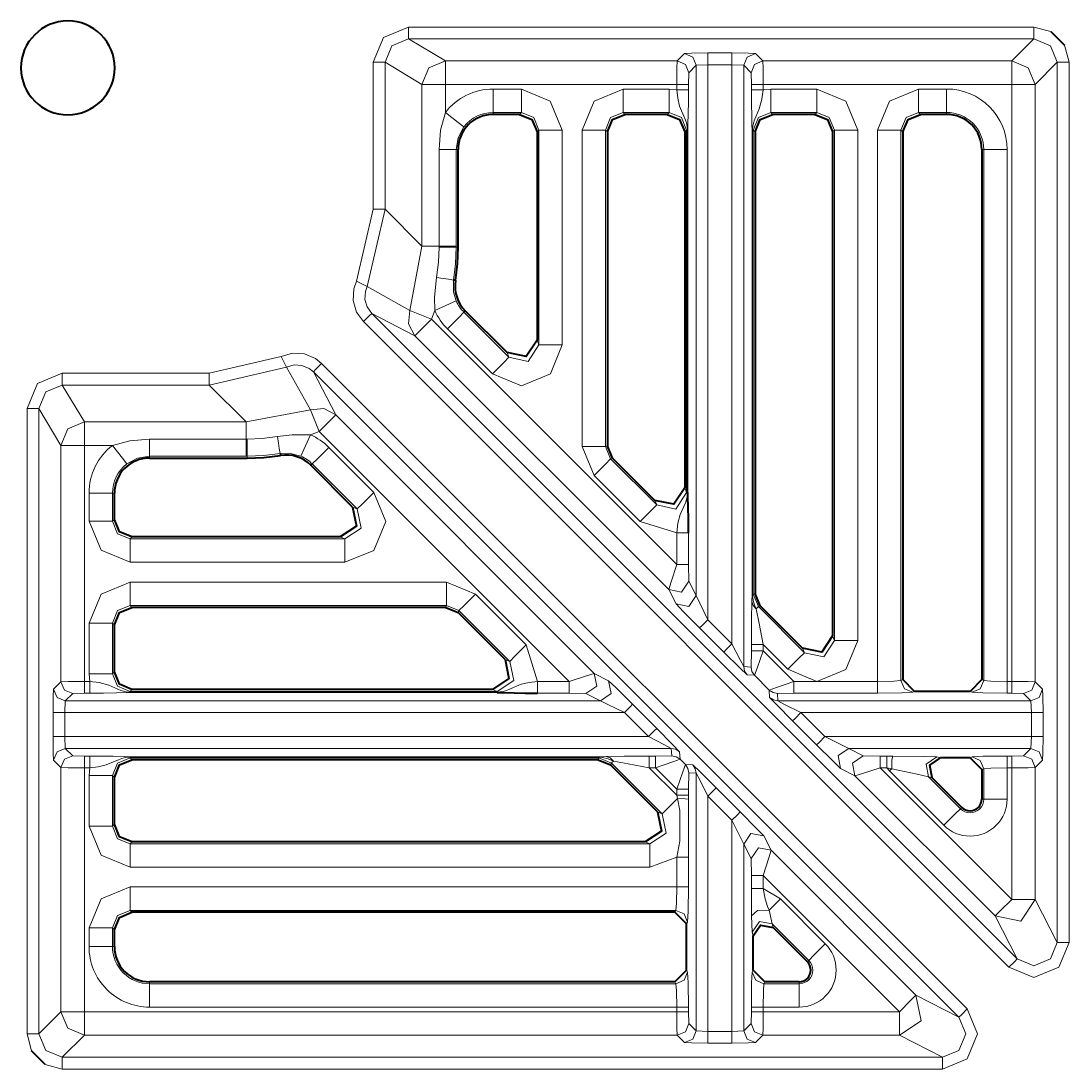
# Model space of a CAD drawing. Header units: millimetres. Extents: x 0 to 2941, y -405 to 1422.
# Drawn here: x 832.07 to 876.75, y 948 to 992.69 of the extents above; entities that cross this region are included whole.
import ezdxf

# ---------------------------------------------------------------- set-up
doc = ezdxf.new("R2010")
doc.units = ezdxf.units.MM
doc.layers.add('FINE', color=9, linetype='Continuous')
doc.layers.add('OUTLINE', color=7, linetype='Continuous')

msp = doc.modelspace()

# ---------------------------------------------------------------- linework, layer by layer
at = {"layer": 'FINE', "lineweight": 9}
for p, q in [((875.254, 992.427), (848.589, 992.427)), ((875.981, 992.239), (875.254, 992.427)), ((848.589, 991.927), (875.254, 991.927)), ((850.163, 990.984), (848.589, 991.927)), ((875.254, 991.927), (874.31, 990.984)), ((876.753, 990.928), (876.566, 991.655)), ((860.356, 991.299), (860.041, 990.984)), ((862.382, 991.325), (861.356, 991.325)), ((863.697, 990.984), (863.381, 991.299)), ((847.089, 990.928), (847.089, 984.661)), ((860.041, 990.984), (850.163, 990.984)), ((860.541, 990.484), (860.856, 990.799)), ((861.356, 967.163), (861.356, 990.824)), ((862.382, 990.824), (862.382, 966.138)), ((862.382, 990.824), (862.882, 990.799)), ((874.31, 990.984), (863.697, 990.984)), ((875.31, 989.984), (876.254, 990.928)), ((876.254, 990.928), (876.254, 953.404)), ((876.753, 953.404), (876.753, 990.928)), ((863.197, 990.484), (863.21, 989.984)), ((849.163, 989.984), (849.163, 983.086)), ((860.028, 989.984), (860.028, 989.758)), ((863.21, 989.984), (863.21, 989.758)), ((863.709, 989.984), (874.31, 989.984)), ((863.709, 989.758), (863.709, 989.984)), ((874.31, 989.984), (874.31, 964.529)), ((875.31, 964.516), (875.31, 989.984)), ((859.701, 989.789), (857.736, 989.789)), ((860.028, 989.758), (859.701, 989.789)), ((864.036, 989.789), (863.709, 989.758)), ((866.001, 989.789), (864.036, 989.789)), ((871.535, 989.789), (870.336, 989.789)), ((852.204, 988.708), (852.204, 988.79)), ((852.204, 988.79), (853.401, 988.79)), ((853.401, 988.79), (853.32, 988.708)), ((857.818, 988.708), (857.736, 988.79)), ((857.736, 988.79), (859.701, 988.79)), ((859.701, 988.79), (859.62, 988.708)), ((864.118, 988.708), (864.036, 988.79)), ((854.069, 987.959), (854.15, 988.041)), ((854.15, 988.041), (854.15, 978.882)), ((855.149, 978.882), (855.149, 988.041)), ((855.989, 988.041), (855.989, 974.547)), ((860.369, 987.959), (860.45, 988.041)), ((860.45, 988.041), (860.45, 972.582)), ((860.482, 988.041), (860.482, 972.582)), ((860.499, 972.582), (860.499, 988.041)), ((863.255, 968.247), (863.255, 988.041)), ((866.669, 987.959), (866.75, 988.041)), ((867.749, 966.282), (867.749, 988.041)), ((868.589, 988.041), (868.589, 964.529)), ((869.588, 988.041), (869.669, 987.959)), ((869.588, 964.566), (869.588, 988.041)), ((849.891, 987.208), (849.891, 983.086)), ((850.619, 987.208), (850.704, 987.208)), ((850.619, 983.086), (850.619, 987.208)), ((873.035, 987.208), (873.116, 987.208)), ((873.116, 987.208), (873.116, 964.566)), ((874.115, 964.529), (874.115, 987.208)), ((847.089, 984.661), (846.379, 981.589)), ((846.828, 981.37), (847.589, 984.661)), ((849.163, 983.086), (847.589, 984.661)), ((849.163, 983.086), (848.644, 980.34)), ((849.891, 983.086), (849.891, 983.046)), ((850.619, 983.047), (850.619, 983.086)), ((850.704, 983.047), (850.619, 983.047)), ((848.644, 980.34), (846.828, 981.37)), ((874.547, 952.698), (847.021, 980.223)), ((847.021, 980.223), (848.866, 979.268)), ((849.573, 979.975), (849.71, 980.35)), ((850.954, 980.271), (851.011, 980.328)), ((846.667, 979.87), (874.193, 952.344)), ((860.028, 969.519), (849.573, 979.975)), ((850.248, 979.564), (852.166, 977.647)), ((848.866, 979.268), (859.688, 968.446)), ((854.15, 978.882), (854.069, 979.079)), ((843.168, 978.378), (840.096, 977.668)), ((840.096, 977.168), (843.387, 977.929)), ((843.387, 977.929), (844.417, 976.113)), ((872.413, 950.564), (844.887, 978.089)), ((840.096, 977.668), (833.829, 977.668)), ((844.534, 977.736), (872.059, 950.21)), ((845.489, 975.891), (844.534, 977.736)), ((833.829, 977.168), (840.096, 977.168)), ((840.096, 977.168), (841.671, 975.594)), ((832.33, 976.168), (832.33, 949.503)), ((832.83, 976.168), (833.773, 974.594)), ((832.83, 949.503), (832.83, 976.168)), ((844.417, 976.113), (841.671, 975.594)), ((844.407, 975.047), (844.782, 975.184)), ((844.782, 975.184), (855.438, 964.529)), ((841.671, 974.866), (837.548, 974.866)), ((841.711, 974.866), (841.671, 974.866)), ((833.773, 974.594), (833.773, 964.516)), ((834.773, 974.594), (835.971, 974.594)), ((847.11, 972.591), (845.192, 974.509)), ((855.989, 974.547), (856.501, 973.311)), ((857.207, 974.018), (856.987, 974.547)), ((837.548, 974.053), (837.548, 974.138)), ((837.548, 974.138), (841.671, 974.138)), ((841.671, 974.138), (841.71, 974.138)), ((841.71, 974.053), (841.71, 974.138)), ((857.207, 974.018), (857.288, 974.051)), ((859.172, 972.053), (857.207, 974.018)), ((856.501, 973.311), (858.466, 971.347)), ((834.969, 972.553), (834.969, 971.356)), ((860.45, 972.582), (860.369, 972.779)), ((846.404, 971.885), (846.208, 971.967)), ((859.09, 972.249), (859.172, 972.053)), ((836.048, 971.437), (835.967, 971.356)), ((858.466, 971.347), (860.028, 970.86)), ((836.716, 970.607), (836.798, 970.688)), ((845.875, 970.607), (836.716, 970.607)), ((845.678, 970.688), (845.875, 970.607)), ((860.028, 970.86), (860.028, 969.519)), ((860.528, 969.519), (860.528, 970.86)), ((836.716, 969.608), (845.875, 969.608)), ((860.541, 968.799), (860.528, 969.519)), ((850.21, 968.768), (836.716, 968.768)), ((851.446, 968.256), (850.21, 968.768)), ((853.61, 966.091), (851.446, 968.256)), ((863.507, 967.718), (863.287, 968.247)), ((836.798, 967.688), (836.716, 967.77)), ((836.716, 967.77), (850.21, 967.77)), ((850.21, 967.77), (850.176, 967.688)), ((850.21, 967.77), (850.739, 967.55)), ((850.706, 967.469), (850.739, 967.55)), ((850.739, 967.55), (852.904, 965.385)), ((863.507, 967.718), (863.588, 967.751)), ((862.382, 966.138), (861.356, 967.163)), ((834.969, 967.021), (834.969, 964.856)), ((835.967, 967.021), (836.048, 966.939)), ((835.967, 964.856), (835.967, 967.021)), ((854.097, 964.529), (853.61, 966.091)), ((863.21, 966.103), (863.21, 965.838)), ((863.709, 966.103), (864.765, 965.047)), ((863.709, 965.838), (863.709, 966.103)), ((865.019, 964.529), (863.709, 965.838)), ((852.904, 965.385), (852.708, 965.467)), ((834.969, 964.856), (834.999, 964.529)), ((836.048, 964.937), (835.967, 964.856)), ((857.123, 964.554), (856.511, 964.869)), ((833.773, 964.516), (833.458, 964.201)), ((855.438, 964.529), (854.097, 964.529)), ((868.589, 964.529), (865.019, 964.529)), ((869.669, 964.607), (869.588, 964.566)), ((873.116, 964.566), (873.035, 964.607)), ((874.31, 964.529), (874.115, 964.529)), ((875.625, 964.201), (875.31, 964.516)), ((833.958, 963.701), (834.273, 964.016)), ((834.273, 964.016), (834.773, 964.029)), ((834.773, 964.029), (834.999, 964.029)), ((836.716, 964.107), (836.798, 964.188)), ((852.375, 964.107), (836.716, 964.107)), ((852.375, 964.075), (836.716, 964.075)), ((836.716, 964.058), (852.375, 964.058)), ((852.178, 964.188), (852.375, 964.107)), ((854.097, 964.029), (855.438, 964.029)), ((855.438, 964.029), (856.158, 964.016)), ((856.158, 964.016), (856.77, 963.701)), ((863.971, 964.162), (863.989, 963.847)), ((864.325, 964.016), (865.019, 964.029)), ((864.343, 963.701), (864.325, 964.016)), ((865.019, 964.029), (868.589, 964.029)), ((870.087, 964.066), (870.169, 964.107)), ((872.535, 964.107), (872.617, 964.066)), ((874.115, 964.029), (874.31, 964.029)), ((874.31, 964.029), (874.81, 964.016)), ((874.81, 964.016), (875.125, 963.701)), ((833.932, 963.201), (833.958, 963.701)), ((833.958, 963.701), (856.77, 963.701)), ((859.173, 962.529), (858.147, 963.554)), ((864.343, 963.701), (875.125, 963.701)), ((875.125, 963.701), (875.151, 963.201)), ((833.433, 963.201), (833.433, 962.175)), ((857.794, 963.201), (833.932, 963.201)), ((833.932, 962.175), (833.932, 963.201)), ((857.794, 963.201), (858.819, 962.175)), ((875.151, 963.201), (865.318, 963.201)), ((866.344, 962.175), (865.318, 963.201)), ((875.151, 963.201), (875.151, 962.175)), ((875.651, 962.175), (875.651, 963.201)), ((864.965, 962.848), (865.991, 961.822)), ((833.958, 961.675), (833.932, 962.175)), ((866.344, 962.175), (875.151, 962.175)), ((875.151, 962.175), (875.125, 961.675)), ((859.795, 961.675), (833.958, 961.675)), ((834.273, 961.36), (833.958, 961.675)), ((859.795, 961.675), (859.813, 961.36)), ((875.125, 961.675), (867.368, 961.675)), ((867.98, 961.36), (867.368, 961.675)), ((875.125, 961.675), (874.81, 961.36)), ((834.773, 961.348), (834.273, 961.36)), ((834.999, 961.348), (834.773, 961.348)), ((856.71, 961.318), (836.716, 961.318)), ((836.716, 961.302), (856.71, 961.302)), ((856.71, 961.27), (856.676, 961.188)), ((856.71, 961.27), (857.239, 961.05)), ((859.119, 961.348), (858.854, 961.348)), ((859.813, 961.36), (859.119, 961.348)), ((860.167, 961.214), (860.149, 961.529)), ((869.237, 961.347), (868.978, 961.348)), ((872.617, 961.31), (872.535, 961.269)), ((874.31, 961.348), (874.115, 961.348)), ((874.81, 961.36), (874.31, 961.348)), ((833.458, 961.176), (833.773, 960.86)), ((834.773, 960.847), (834.999, 960.847)), ((834.773, 950.447), (834.773, 960.847)), ((834.999, 960.847), (834.969, 960.521)), ((857.206, 960.969), (857.239, 961.05)), ((860.395, 960.986), (860.167, 961.214)), ((860.71, 960.968), (860.395, 960.986)), ((867.014, 960.822), (867.627, 960.507)), ((874.31, 955.237), (868.7, 960.847)), ((868.978, 960.847), (869.191, 960.802)), ((873.035, 960.77), (873.116, 960.81)), ((874.115, 959.512), (874.115, 960.847)), ((875.31, 960.86), (875.625, 961.176)), ((875.31, 955.237), (875.31, 960.86)), ((834.969, 960.521), (834.969, 958.356)), ((835.967, 960.521), (836.048, 960.439)), ((835.967, 958.356), (835.967, 960.521)), ((860.541, 960.632), (860.856, 960.614)), ((860.856, 960.614), (860.856, 949.632)), ((869.101, 960.712), (871.417, 958.395)), ((872.124, 959.101), (870.767, 960.457)), ((870.767, 960.457), (870.923, 960.417)), ((862.735, 958.966), (861.709, 959.992)), ((860.028, 959.674), (860.055, 959.537)), ((860.528, 959.509), (860.528, 959.674)), ((861.356, 949.606), (861.356, 959.639)), ((861.356, 959.639), (862.382, 958.613)), ((872.181, 959.159), (872.124, 959.101)), ((862.382, 958.613), (862.382, 949.606)), ((836.048, 958.437), (835.967, 958.356)), ((836.716, 957.607), (836.798, 957.688)), ((858.678, 957.688), (858.875, 957.607)), ((864.05, 957.331), (863.735, 957.943)), ((858.875, 957.607), (836.716, 957.607)), ((862.882, 949.632), (862.882, 957.589)), ((862.882, 957.589), (863.197, 956.977)), ((870.227, 951.154), (864.05, 957.331)), ((860.028, 957.037), (860.028, 955.768)), ((863.197, 956.977), (863.21, 956.257)), ((863.21, 956.257), (863.21, 955.695)), ((860.028, 955.768), (836.716, 955.768)), ((864.446, 955.256), (863.709, 955.695)), ((866.362, 953.34), (864.446, 955.256)), ((876.254, 953.404), (875.31, 955.237)), ((836.716, 954.77), (859.991, 954.77)), ((836.798, 954.688), (836.716, 954.77)), ((859.991, 954.77), (859.95, 954.688)), ((863.22, 954.531), (863.247, 953.837)), ((864.1, 954.19), (863.962, 954.773)), ((860.45, 954.188), (860.491, 954.27)), ((864.1, 954.19), (865.656, 952.633)), ((864.14, 954.034), (864.1, 954.19)), ((834.969, 954.02), (834.969, 953.222)), ((835.967, 954.02), (836.048, 953.939)), ((863.247, 953.837), (863.288, 953.68)), ((865.656, 952.633), (865.598, 952.576)), ((860.491, 952.14), (860.45, 952.222)), ((863.288, 952.222), (863.247, 952.14)), ((859.95, 951.722), (859.991, 951.641)), ((863.747, 951.641), (863.787, 951.722)), ((865.245, 951.641), (863.747, 951.641)), ((865.245, 951.722), (865.245, 951.641)), ((872.059, 950.21), (870.227, 951.154)), ((837.548, 950.643), (860.028, 950.643)), ((860.028, 950.643), (860.028, 950.447)), ((860.528, 950.447), (860.528, 950.643)), ((863.21, 950.643), (863.21, 950.447)), ((863.709, 950.643), (865.245, 950.643)), ((860.028, 950.447), (834.773, 950.447)), ((860.541, 949.947), (860.528, 950.447)), ((863.21, 950.447), (863.197, 949.947)), ((860.856, 949.632), (860.541, 949.947)), ((861.356, 949.606), (860.856, 949.632)), ((862.382, 949.606), (861.356, 949.606)), ((862.882, 949.632), (862.382, 949.606)), ((863.197, 949.947), (862.882, 949.632)), ((832.33, 949.503), (832.518, 948.776)), ((833.829, 948.503), (834.773, 949.447)), ((834.773, 949.447), (860.041, 949.447)), ((860.041, 949.447), (860.356, 949.132)), ((863.381, 949.132), (863.697, 949.447)), ((863.697, 949.447), (869.52, 949.447)), ((833.102, 948.191), (833.829, 948.003))]:
    msp.add_line(p, q, dxfattribs=at)
for points in [[(848.589, 992.427), (847.529, 991.988), (847.089, 990.928)], [(848.589, 992.427), (848.589, 992.078), (848.589, 991.927)], [(875.254, 992.427), (875.254, 992.078), (875.254, 991.927)], [(847.589, 990.928), (847.882, 991.635), (848.589, 991.927)], [(875.254, 991.927), (875.961, 991.635), (876.254, 990.928)], [(861.356, 991.325), (860.658, 991.317), (860.356, 991.299)], [(860.856, 990.799), (860.71, 991.152), (860.356, 991.299)], [(861.356, 990.824), (861.356, 991.174), (861.356, 991.325)], [(862.382, 990.824), (862.382, 991.174), (862.382, 991.325)], [(863.381, 991.299), (863.08, 991.317), (862.382, 991.325)], [(863.381, 991.299), (863.028, 991.152), (862.882, 990.799)], [(847.589, 990.928), (847.435, 990.928), (847.089, 990.928)], [(847.589, 984.661), (847.589, 990.928), (849.163, 989.984)], [(850.163, 990.984), (849.457, 990.69), (849.163, 989.984)], [(850.163, 990.984), (850.163, 990.682), (850.163, 989.984)], [(860.041, 990.984), (860.032, 990.682), (860.028, 989.984)], [(860.541, 990.484), (860.394, 990.837), (860.041, 990.984)], [(860.856, 990.799), (860.856, 968.187), (860.541, 968.799)], [(860.856, 990.799), (861.356, 990.824), (862.382, 990.824)], [(862.882, 965.162), (862.882, 990.799), (863.197, 990.484)], [(863.697, 990.984), (863.343, 990.837), (863.197, 990.484)], [(863.709, 989.984), (863.706, 990.682), (863.697, 990.984)], [(875.31, 989.984), (875.017, 990.691), (874.31, 990.984)], [(874.31, 990.984), (874.31, 990.682), (874.31, 989.984)], [(876.753, 990.928), (876.404, 990.928), (876.254, 990.928)], [(860.528, 989.758), (860.528, 989.984), (860.541, 990.484)], [(850.163, 989.984), (849.471, 989.984), (849.163, 989.984)], [(850.163, 988.786), (850.163, 989.984), (860.028, 989.984)], [(860.528, 989.984), (860.377, 989.984), (860.028, 989.984)], [(863.709, 989.984), (863.361, 989.984), (863.21, 989.984)], [(875.31, 989.984), (875.008, 989.984), (874.31, 989.984)], [(852.204, 988.79), (852.204, 989.1), (852.204, 989.789)], [(853.401, 988.79), (853.401, 989.1), (853.401, 989.789)], [(855.149, 988.041), (854.637, 989.277), (853.401, 989.789)], [(857.736, 989.789), (856.5, 989.277), (855.989, 988.041)], [(857.736, 988.79), (857.736, 989.1), (857.736, 989.789)], [(859.701, 988.79), (859.701, 989.1), (859.701, 989.789)], [(860.528, 989.758), (860.377, 989.758), (860.028, 989.758)], [(860.028, 989.758), (860.071, 989.394), (860.149, 989.051), (860.374, 988.533), (860.425, 988.396), (860.454, 988.289), (860.477, 988.143), (860.482, 988.074), (860.482, 988.041)], [(860.499, 988.041), (860.499, 988.053), (860.499, 988.081), (860.5, 988.14), (860.502, 988.189), (860.505, 988.263), (860.519, 988.757), (860.526, 989.227), (860.528, 989.758)], [(863.709, 989.758), (863.361, 989.758), (863.21, 989.758)], [(863.21, 989.758), (863.213, 989.166), (863.222, 988.618), (863.235, 988.21), (863.238, 988.102), (863.239, 988.068), (863.239, 988.041)], [(863.255, 988.041), (863.258, 988.111), (863.267, 988.198), (863.327, 988.438), (863.548, 988.937), (863.659, 989.351), (863.709, 989.758)], [(864.036, 988.79), (864.036, 989.1), (864.036, 989.789)], [(866.001, 988.79), (866.001, 989.1), (866.001, 989.789)], [(867.749, 988.041), (867.237, 989.277), (866.001, 989.789)], [(870.336, 989.789), (869.1, 989.277), (868.589, 988.041)], [(870.336, 989.789), (870.336, 989.1), (870.336, 988.79)], [(871.535, 989.789), (871.535, 989.1), (871.535, 988.79)], [(850.163, 988.786), (849.959, 988.029), (849.891, 987.208)], [(850.953, 988.176), (850.707, 988.365), (850.163, 988.786)], [(853.401, 988.79), (853.932, 988.572), (854.15, 988.041)], [(856.987, 988.041), (857.206, 988.572), (857.736, 988.79)], [(859.701, 988.79), (860.232, 988.572), (860.45, 988.041)], [(863.287, 988.041), (863.506, 988.572), (864.036, 988.79)], [(864.036, 988.79), (866.001, 988.79), (865.92, 988.708)], [(866.001, 988.79), (866.532, 988.572), (866.75, 988.041)], [(869.588, 988.041), (869.806, 988.572), (870.336, 988.79)], [(870.418, 988.708), (870.336, 988.79), (871.535, 988.79), (871.535, 988.708)], [(850.619, 987.208), (850.702, 987.712), (850.953, 988.176)], [(854.15, 988.041), (854.461, 988.041), (855.149, 988.041)], [(856.987, 988.041), (856.677, 988.041), (855.989, 988.041)], [(857.069, 974.581), (856.987, 974.547), (856.987, 988.041), (857.069, 987.959)], [(860.482, 988.041), (860.461, 988.041), (860.45, 988.041)], [(860.499, 988.041), (860.494, 988.041), (860.482, 988.041)], [(863.239, 988.041), (863.239, 968.247), (863.239, 968.239), (863.239, 968.213), (863.238, 968.182), (863.236, 968.116), (863.234, 968.051), (863.23, 967.94)], [(863.255, 988.041), (863.244, 988.041), (863.239, 988.041)], [(863.287, 988.041), (863.277, 988.041), (863.255, 988.041)], [(863.369, 968.281), (863.287, 968.247), (863.287, 988.041), (863.369, 987.959)], [(866.75, 988.041), (866.75, 966.282), (866.669, 966.479)], [(867.749, 988.041), (867.06, 988.041), (866.75, 988.041)], [(868.589, 988.041), (869.277, 988.041), (869.588, 988.041)], [(850.619, 987.208), (850.401, 987.208), (849.891, 987.208)], [(874.115, 987.208), (873.426, 987.208), (873.116, 987.208)], [(847.589, 984.661), (847.435, 984.661), (847.089, 984.661)], [(849.891, 983.086), (849.379, 983.086), (849.163, 983.086)], [(849.891, 983.046), (849.864, 982.401), (849.785, 981.757)], [(849.891, 983.086), (850.401, 983.086), (850.619, 983.086)], [(849.891, 983.046), (850.401, 983.047), (850.619, 983.047)], [(850.503, 981.64), (850.59, 982.342), (850.619, 983.047)], [(846.379, 981.589), (846.266, 981.269), (846.236, 980.766), (846.376, 980.281), (846.667, 979.87)], [(846.828, 981.37), (846.688, 981.438), (846.379, 981.589)], [(847.021, 980.223), (846.826, 980.498), (846.733, 980.821), (846.752, 981.157), (846.828, 981.37)], [(849.786, 981.757), (849.697, 980.909), (849.71, 980.35)], [(849.786, 981.756), (850.065, 981.711), (850.291, 981.675), (850.443, 981.65), (850.507, 981.64)], [(850.624, 980.752), (850.512, 981.123), (850.507, 981.639)], [(849.71, 980.35), (850.34, 980.627), (850.624, 980.752)], [(847.021, 980.223), (846.915, 980.117), (846.667, 979.87)], [(848.644, 980.34), (848.595, 979.771), (848.866, 979.268)], [(849.573, 979.975), (848.934, 980.226), (848.644, 980.34)], [(850.248, 979.564), (850.734, 980.051), (850.954, 980.271)], [(852.79, 978.549), (852.872, 978.353), (850.954, 980.271)], [(849.573, 979.975), (849.077, 979.479), (848.866, 979.268)], [(852.166, 977.647), (853.404, 977.13), (854.638, 977.641), (855.149, 978.882)], [(854.15, 978.882), (853.693, 978.177), (852.872, 978.353)], [(854.15, 978.882), (854.461, 978.882), (855.149, 978.882)], [(844.887, 978.089), (844.619, 978.303), (844.153, 978.493), (843.651, 978.519), (843.168, 978.378)], [(843.387, 977.929), (843.318, 978.069), (843.168, 978.378)], [(852.166, 977.647), (852.652, 978.134), (852.872, 978.353)], [(843.387, 977.929), (843.709, 978.024), (844.044, 978.006), (844.355, 977.878), (844.534, 977.736)], [(844.887, 978.089), (844.64, 977.842), (844.534, 977.736)], [(833.829, 977.668), (832.769, 977.228), (832.33, 976.168)], [(833.829, 977.168), (833.829, 977.322), (833.829, 977.668)], [(840.096, 977.168), (840.096, 977.322), (840.096, 977.668)], [(832.83, 976.168), (833.122, 976.875), (833.829, 977.168)], [(841.671, 975.594), (834.773, 975.594), (833.829, 977.168)], [(832.83, 976.168), (832.679, 976.168), (832.33, 976.168)], [(845.489, 975.891), (844.986, 976.162), (844.417, 976.113)], [(844.782, 975.184), (844.531, 975.823), (844.417, 976.113)], [(834.773, 975.594), (834.066, 975.301), (833.773, 974.594)], [(834.773, 974.594), (834.773, 975.286), (834.773, 975.594)], [(841.671, 974.866), (841.671, 975.378), (841.671, 975.594)], [(856.511, 964.869), (845.489, 975.891), (845.278, 975.68), (844.782, 975.184)], [(837.548, 974.866), (836.713, 974.795), (835.971, 974.594)], [(837.548, 974.866), (837.548, 974.356), (837.548, 974.138)], [(841.671, 974.138), (841.671, 974.356), (841.671, 974.866)], [(841.71, 974.138), (841.71, 974.356), (841.711, 974.866)], [(842.999, 974.973), (842.356, 974.893), (841.711, 974.866)], [(844.407, 975.047), (843.628, 975.047), (843, 974.971)], [(843.117, 974.25), (843.107, 974.313), (843.082, 974.466), (843.046, 974.692), (843.001, 974.971)], [(844.005, 974.133), (844.13, 974.416), (844.407, 975.047)], [(834.773, 974.594), (834.075, 974.594), (833.773, 974.594)], [(834.999, 964.529), (834.773, 964.529), (834.773, 974.594)], [(835.971, 974.594), (836.392, 974.05), (836.581, 973.804)], [(841.71, 974.138), (842.415, 974.167), (843.117, 974.254)], [(843.118, 974.25), (843.496, 974.264), (844.005, 974.133)], [(844.486, 973.803), (844.706, 974.023), (845.192, 974.509)], [(856.987, 974.547), (856.677, 974.547), (855.989, 974.547)], [(836.581, 973.804), (837.036, 974.051), (837.548, 974.138)], [(844.429, 973.746), (844.486, 973.803), (846.404, 971.885)], [(856.501, 973.311), (856.987, 973.798), (857.207, 974.018)], [(834.969, 972.553), (835.657, 972.553), (835.967, 972.553)], [(835.967, 971.356), (835.967, 972.553), (836.048, 972.553)], [(845.875, 969.608), (847.116, 970.119), (847.627, 971.353), (847.11, 972.591)], [(846.404, 971.885), (846.623, 972.105), (847.11, 972.591)], [(860.45, 972.582), (859.993, 971.877), (859.172, 972.053)], [(860.482, 972.582), (860.48, 972.51), (860.471, 972.421), (860.408, 972.17), (860.175, 971.642), (860.08, 971.277), (860.028, 970.86)], [(860.482, 972.582), (860.461, 972.582), (860.45, 972.582)], [(860.499, 972.582), (860.494, 972.582), (860.482, 972.582)], [(858.466, 971.347), (858.952, 971.834), (859.172, 972.053)], [(846.404, 971.885), (846.579, 971.064), (845.875, 970.607)], [(834.969, 971.356), (835.657, 971.356), (835.967, 971.356)], [(834.969, 971.356), (835.48, 970.12), (836.716, 969.608)], [(836.716, 970.607), (836.185, 970.825), (835.967, 971.356)], [(836.716, 969.608), (836.716, 970.297), (836.716, 970.607)], [(845.875, 969.608), (845.875, 970.297), (845.875, 970.607)], [(860.528, 970.86), (860.377, 970.86), (860.028, 970.86)], [(860.028, 969.519), (859.784, 968.772), (859.688, 968.446)], [(860.528, 969.519), (860.377, 969.519), (860.028, 969.519)], [(836.716, 968.768), (835.48, 968.256), (834.969, 967.021)], [(836.716, 967.77), (836.716, 968.08), (836.716, 968.768)], [(850.21, 967.77), (850.21, 968.08), (850.21, 968.768)], [(860.541, 968.799), (860.232, 968.338), (859.688, 968.446)], [(859.688, 968.446), (860.003, 967.834), (860.305, 967.515), (861.002, 966.81)], [(851.446, 968.256), (850.959, 967.77), (850.739, 967.55)], [(860.856, 968.187), (860.547, 967.726), (860.003, 967.834)], [(861.356, 967.163), (861.007, 967.868), (860.856, 968.187)], [(863.23, 967.94), (863.215, 967.176), (863.21, 966.103)], [(863.42, 967.631), (863.282, 967.769), (863.23, 967.94)], [(863.255, 968.247), (863.244, 968.247), (863.239, 968.247)], [(863.287, 968.247), (863.277, 968.247), (863.255, 968.247)], [(863.42, 967.631), (863.346, 967.8), (863.303, 967.926), (863.268, 968.081), (863.259, 968.157), (863.256, 968.225), (863.255, 968.247)], [(835.967, 967.021), (836.185, 967.551), (836.716, 967.77)], [(863.42, 967.631), (863.481, 967.691), (863.507, 967.718)], [(863.709, 966.103), (863.535, 966.997), (863.42, 967.631)], [(865.39, 965.949), (865.472, 965.753), (863.507, 967.718)], [(861.002, 966.81), (861.108, 966.916), (861.356, 967.163)], [(835.967, 967.021), (835.657, 967.021), (834.969, 967.021)], [(861.002, 966.81), (862.028, 965.784), (862.726, 965.093), (863.028, 964.808)], [(862.028, 965.784), (862.134, 965.89), (862.382, 966.138)], [(862.882, 965.162), (862.731, 965.447), (862.382, 966.138)], [(864.765, 965.047), (866.004, 964.53), (867.238, 965.041), (867.749, 966.282)], [(866.75, 966.282), (866.293, 965.577), (865.472, 965.753)], [(867.749, 966.282), (867.06, 966.282), (866.75, 966.282)], [(853.61, 966.091), (853.123, 965.605), (852.904, 965.385)], [(863.21, 965.838), (863.197, 965.144), (862.882, 965.162)], [(863.709, 966.103), (863.361, 966.103), (863.21, 966.103)], [(863.709, 965.838), (863.361, 965.838), (863.21, 965.838)], [(863.343, 964.79), (863.458, 965.098), (863.709, 965.838)], [(864.765, 965.047), (865.252, 965.533), (865.472, 965.753)], [(852.904, 965.385), (853.079, 964.564), (852.375, 964.107)], [(835.967, 964.856), (835.657, 964.856), (834.969, 964.856)], [(836.716, 964.107), (836.185, 964.325), (835.967, 964.856)], [(856.511, 964.869), (856.185, 964.773), (855.438, 964.529)], [(856.511, 964.869), (856.619, 964.325), (856.158, 964.016)], [(863.028, 964.808), (862.92, 964.971), (862.882, 965.162)], [(863.028, 964.808), (863.343, 964.79), (863.971, 964.162)], [(863.343, 964.79), (863.235, 964.953), (863.197, 965.144)], [(834.773, 964.529), (834.075, 964.525), (833.773, 964.516)], [(833.773, 964.516), (833.92, 964.163), (834.273, 964.016)], [(834.773, 964.529), (834.773, 964.18), (834.773, 964.029)], [(834.999, 964.529), (834.999, 964.18), (834.999, 964.029)], [(836.716, 964.075), (836.646, 964.077), (836.559, 964.086), (836.32, 964.146), (835.82, 964.367), (835.406, 964.479), (834.999, 964.529)], [(854.097, 964.529), (853.734, 964.486), (853.392, 964.408), (852.864, 964.179), (852.725, 964.128), (852.565, 964.091), (852.484, 964.08), (852.411, 964.075), (852.375, 964.075)], [(854.097, 964.529), (854.097, 964.18), (854.097, 964.029)], [(855.438, 964.529), (855.438, 964.18), (855.438, 964.029)], [(857.123, 964.554), (857.231, 964.01), (856.77, 963.701)], [(858.147, 963.554), (857.442, 964.252), (857.123, 964.554)], [(865.019, 964.529), (864.279, 964.277), (863.971, 964.162)], [(865.019, 964.529), (865.019, 964.18), (865.019, 964.029)], [(869.588, 964.566), (869.277, 964.54), (868.589, 964.529)], [(868.589, 964.529), (868.589, 964.18), (868.589, 964.029)], [(869.588, 964.566), (869.734, 964.213), (870.087, 964.066)], [(873.116, 964.566), (872.969, 964.213), (872.617, 964.066)], [(874.115, 964.529), (873.426, 964.54), (873.116, 964.566)], [(874.115, 964.529), (874.115, 964.18), (874.115, 964.029)], [(874.31, 964.529), (874.31, 964.18), (874.31, 964.029)], [(875.31, 964.516), (875.008, 964.525), (874.31, 964.529)], [(875.31, 964.516), (875.163, 964.163), (874.81, 964.016)], [(833.458, 964.201), (833.44, 963.899), (833.433, 963.201)], [(833.458, 964.201), (833.605, 963.847), (833.958, 963.701)], [(834.999, 964.029), (835.591, 964.032), (836.139, 964.041), (836.547, 964.054), (836.655, 964.057), (836.689, 964.058), (836.716, 964.058)], [(836.716, 964.075), (836.716, 964.096), (836.716, 964.107)], [(836.716, 964.075), (836.716, 964.063), (836.716, 964.058)], [(852.375, 964.075), (852.375, 964.096), (852.375, 964.107)], [(852.375, 964.075), (852.375, 964.063), (852.375, 964.058)], [(863.971, 964.162), (864.133, 964.054), (864.325, 964.016)], [(868.589, 964.029), (869.621, 964.04), (870.087, 964.066)], [(872.617, 964.066), (873.082, 964.04), (874.115, 964.029)], [(875.625, 964.201), (875.479, 963.847), (875.125, 963.701)], [(875.651, 963.201), (875.643, 963.899), (875.625, 964.201)], [(856.77, 963.701), (857.089, 963.55), (857.794, 963.201)], [(857.794, 963.201), (858.041, 963.449), (858.147, 963.554)], [(863.989, 963.847), (864.151, 963.739), (864.343, 963.701)], [(863.989, 963.847), (864.274, 963.545), (864.965, 962.848)], [(865.318, 963.201), (864.627, 963.55), (864.343, 963.701)], [(833.433, 963.201), (833.583, 963.201), (833.932, 963.201)], [(864.965, 962.848), (865.07, 962.953), (865.318, 963.201)], [(875.651, 963.201), (875.5, 963.201), (875.151, 963.201)], [(833.433, 962.175), (833.583, 962.175), (833.932, 962.175)], [(833.433, 962.175), (833.44, 961.477), (833.458, 961.176)], [(833.932, 962.175), (858.819, 962.175), (859.51, 961.826), (859.795, 961.675)], [(858.819, 962.175), (859.067, 962.423), (859.173, 962.529)], [(860.149, 961.529), (859.864, 961.831), (859.173, 962.529)], [(865.991, 961.822), (866.096, 961.928), (866.344, 962.175)], [(867.368, 961.675), (867.049, 961.826), (866.344, 962.175)], [(875.651, 962.175), (875.5, 962.175), (875.151, 962.175)], [(875.625, 961.176), (875.643, 961.477), (875.651, 962.175)], [(833.958, 961.675), (833.605, 961.529), (833.458, 961.176)], [(859.795, 961.675), (859.986, 961.637), (860.149, 961.529)], [(865.991, 961.822), (866.695, 961.124), (867.014, 960.822)], [(867.014, 960.822), (866.907, 961.366), (867.368, 961.675)], [(875.625, 961.176), (875.479, 961.529), (875.125, 961.675)], [(834.273, 961.36), (833.92, 961.214), (833.773, 960.86)], [(834.773, 961.348), (834.773, 961.196), (834.773, 960.847)], [(834.999, 961.348), (834.999, 961.196), (834.999, 960.847)], [(836.716, 961.318), (836.703, 961.318), (836.676, 961.318), (836.617, 961.32), (836.568, 961.321), (836.494, 961.324), (836, 961.338), (835.529, 961.345), (834.999, 961.348)], [(834.999, 960.847), (835.363, 960.891), (835.706, 960.968), (836.224, 961.193), (836.361, 961.244), (836.468, 961.273), (836.613, 961.297), (836.683, 961.301), (836.716, 961.302)], [(835.967, 960.521), (836.185, 961.051), (836.716, 961.27)], [(836.716, 961.318), (836.716, 961.313), (836.716, 961.302)], [(836.716, 961.27), (836.716, 961.28), (836.716, 961.302)], [(836.798, 961.188), (836.716, 961.27), (856.71, 961.27)], [(857.016, 961.327), (856.877, 961.322), (856.77, 961.319), (856.737, 961.318), (856.71, 961.318)], [(856.71, 961.318), (856.71, 961.313), (856.71, 961.302)], [(856.71, 961.27), (856.71, 961.28), (856.71, 961.302), (856.78, 961.299), (856.866, 961.29), (857.105, 961.231), (857.326, 961.137)], [(858.854, 961.348), (857.781, 961.342), (857.016, 961.327)], [(857.016, 961.327), (857.188, 961.275), (857.326, 961.137)], [(858.854, 961.348), (858.854, 961.196), (858.854, 960.847)], [(859.119, 961.348), (859.119, 961.196), (859.119, 960.847)], [(859.813, 961.36), (860.004, 961.322), (860.167, 961.214)], [(867.627, 960.507), (867.519, 961.051), (867.98, 961.36)], [(868.978, 961.348), (868.7, 961.348), (867.98, 961.36)], [(868.7, 960.847), (868.7, 961.196), (868.7, 961.348)], [(868.978, 960.847), (868.978, 961.196), (868.978, 961.348)], [(869.191, 960.802), (869.203, 961.18), (869.237, 961.347)], [(871.277, 961.269), (871.12, 961.31), (870.533, 961.335), (869.237, 961.347)], [(870.767, 960.457), (870.661, 961.001), (871.12, 961.31)], [(874.115, 961.348), (873.082, 961.337), (872.617, 961.31)], [(873.116, 960.81), (872.969, 961.164), (872.617, 961.31)], [(874.115, 960.847), (874.115, 961.196), (874.115, 961.348)], [(874.31, 960.847), (874.31, 961.196), (874.31, 961.348)], [(875.31, 960.86), (875.163, 961.214), (874.81, 961.36)], [(833.773, 960.86), (833.773, 950.447), (832.83, 949.503)], [(833.773, 960.86), (834.075, 960.851), (834.773, 960.847)], [(857.326, 961.137), (857.266, 961.076), (857.239, 961.05)], [(857.239, 961.05), (859.404, 958.885), (859.208, 958.967)], [(857.326, 961.137), (857.96, 961.022), (858.854, 960.847)], [(859.119, 960.847), (859.859, 961.099), (860.167, 961.214)], [(860.395, 960.986), (860.28, 960.678), (860.028, 959.938)], [(860.541, 960.632), (860.503, 960.824), (860.395, 960.986)], [(860.856, 960.614), (860.818, 960.806), (860.71, 960.968)], [(861.709, 959.992), (861.012, 960.683), (860.71, 960.968)], [(867.627, 960.507), (867.953, 960.604), (868.7, 960.847)], [(868.7, 960.847), (868.978, 960.847), (869.101, 960.712)], [(869.191, 960.802), (869.146, 960.757), (869.101, 960.712)], [(869.191, 960.802), (870.274, 960.576), (870.767, 960.457)], [(873.116, 960.81), (873.116, 959.512), (873.035, 959.512)], [(873.116, 960.81), (873.426, 960.837), (874.115, 960.847)], [(874.115, 960.847), (874.31, 960.847), (874.31, 955.237)], [(874.31, 960.847), (875.008, 960.851), (875.31, 960.86)], [(835.967, 960.521), (835.657, 960.521), (834.969, 960.521)], [(860.528, 959.674), (860.528, 959.938), (860.541, 960.632)], [(860.856, 960.614), (861.007, 960.329), (861.356, 959.639)], [(867.627, 960.507), (873.603, 954.53), (874.547, 952.698)], [(860.528, 959.938), (860.377, 959.938), (860.028, 959.938)], [(861.356, 959.639), (861.604, 959.887), (861.709, 959.992)], [(860.055, 959.537), (859.604, 959.085), (859.404, 958.885)], [(860.528, 959.674), (860.377, 959.674), (860.028, 959.674)], [(860.055, 959.537), (860.159, 959.026), (860.166, 957.718), (860.028, 957.037)], [(860.528, 959.509), (860.387, 959.528), (860.055, 959.537)], [(860.528, 955.768), (860.528, 957.037), (860.526, 957.787), (860.526, 958.956), (860.528, 959.509)], [(873.116, 959.512), (873.426, 959.512), (874.115, 959.512)], [(872.124, 959.101), (871.904, 958.882), (871.417, 958.395)], [(859.404, 958.885), (859.579, 958.064), (858.875, 957.607)], [(862.382, 958.613), (862.63, 958.861), (862.735, 958.966)], [(862.382, 958.613), (862.731, 957.908), (862.882, 957.589)], [(863.735, 957.943), (863.433, 958.262), (862.735, 958.966)], [(835.967, 958.356), (835.657, 958.356), (834.969, 958.356)], [(834.969, 958.356), (835.48, 957.12), (836.716, 956.608)], [(836.716, 957.607), (836.185, 957.825), (835.967, 958.356)], [(862.882, 957.589), (863.19, 958.05), (863.735, 957.943)], [(836.716, 956.608), (836.716, 957.297), (836.716, 957.607)], [(858.875, 956.608), (858.875, 957.297), (858.875, 957.607)], [(863.197, 956.977), (863.506, 957.438), (864.05, 957.331)], [(863.709, 956.257), (863.953, 957.004), (864.05, 957.331)], [(836.716, 956.608), (858.875, 956.608), (860.028, 957.037)], [(860.528, 957.037), (860.377, 957.037), (860.028, 957.037)], [(863.21, 956.257), (863.361, 956.257), (863.709, 956.257)], [(863.709, 955.695), (863.709, 956.257), (869.52, 950.447)], [(836.716, 955.768), (835.48, 955.257), (834.969, 954.02)], [(836.716, 955.768), (836.716, 955.08), (836.716, 954.77)], [(860.028, 955.768), (860.017, 955.08), (859.991, 954.77)], [(860.528, 955.768), (860.377, 955.768), (860.028, 955.768)], [(860.491, 954.27), (860.517, 954.736), (860.528, 955.768)], [(863.21, 955.695), (863.361, 955.695), (863.709, 955.695)], [(863.21, 955.695), (863.213, 955.097), (863.217, 954.695), (863.22, 954.531)], [(863.962, 954.773), (863.898, 954.936), (863.791, 955.266), (863.709, 955.695)], [(864.446, 955.256), (864.185, 954.996), (863.962, 954.773)], [(873.603, 954.53), (874.692, 954.315), (875.31, 955.237)], [(873.603, 954.53), (873.814, 954.742), (874.31, 955.237)], [(875.31, 955.237), (875.008, 955.237), (874.31, 955.237)], [(835.967, 954.02), (836.185, 954.551), (836.716, 954.77)], [(860.491, 954.27), (860.344, 954.623), (859.991, 954.77)], [(863.22, 954.531), (863.471, 954.764), (863.962, 954.773)], [(863.247, 953.837), (863.556, 954.296), (864.1, 954.19)], [(835.967, 954.02), (835.657, 954.02), (834.969, 954.02)], [(836.048, 953.222), (835.967, 953.222), (835.967, 954.02)], [(835.967, 953.222), (835.657, 953.222), (834.969, 953.222)], [(866.362, 953.34), (865.875, 952.853), (865.656, 952.633)], [(874.193, 952.344), (875.254, 951.904), (876.314, 952.343), (876.753, 953.404)], [(876.254, 953.404), (875.961, 952.696), (875.254, 952.403), (874.547, 952.698)], [(876.753, 953.404), (876.404, 953.404), (876.254, 953.404)], [(874.547, 952.698), (874.441, 952.592), (874.193, 952.344)], [(859.991, 951.641), (860.344, 951.788), (860.491, 952.14)], [(860.528, 950.643), (860.517, 951.675), (860.491, 952.14)], [(863.247, 952.14), (863.22, 951.675), (863.21, 950.643)], [(863.747, 951.641), (863.393, 951.788), (863.247, 952.14)], [(859.991, 951.641), (837.548, 951.641), (837.548, 951.722)], [(837.548, 951.641), (837.548, 951.331), (837.548, 950.643)], [(859.991, 951.641), (860.017, 951.331), (860.028, 950.643)], [(863.709, 950.643), (863.72, 951.331), (863.747, 951.641)], [(865.245, 951.641), (865.245, 951.331), (865.245, 950.643)], [(869.52, 949.447), (870.442, 950.065), (870.227, 951.154)], [(870.227, 951.154), (870.015, 950.942), (869.52, 950.447)], [(833.829, 948.003), (871.353, 948.003), (872.414, 948.443), (872.853, 949.503), (872.413, 950.564)], [(860.028, 950.643), (860.377, 950.643), (860.528, 950.643)], [(863.709, 950.643), (863.361, 950.643), (863.21, 950.643)], [(869.52, 950.447), (863.709, 950.447), (863.709, 950.643)], [(872.413, 950.564), (872.165, 950.316), (872.059, 950.21)], [(833.773, 950.447), (834.066, 949.74), (834.773, 949.447)], [(833.773, 950.447), (834.075, 950.447), (834.773, 950.447)], [(834.773, 949.447), (834.773, 949.749), (834.773, 950.447)], [(860.028, 950.447), (860.377, 950.447), (860.528, 950.447)], [(860.028, 950.447), (860.032, 949.749), (860.041, 949.447)], [(863.709, 950.447), (863.361, 950.447), (863.21, 950.447)], [(863.697, 949.447), (863.706, 949.749), (863.709, 950.447)], [(869.52, 949.447), (869.52, 949.749), (869.52, 950.447)], [(872.059, 950.21), (872.354, 949.503), (872.061, 948.796), (871.353, 948.503)], [(860.041, 949.447), (860.394, 949.594), (860.541, 949.947)], [(860.356, 949.132), (860.71, 949.278), (860.856, 949.632)], [(861.356, 949.106), (861.356, 949.257), (861.356, 949.606)], [(862.382, 949.106), (862.382, 949.257), (862.382, 949.606)], [(863.381, 949.132), (863.028, 949.278), (862.882, 949.632)], [(863.697, 949.447), (863.343, 949.594), (863.197, 949.947)], [(832.83, 949.503), (832.679, 949.503), (832.33, 949.503)], [(833.829, 948.503), (833.122, 948.796), (832.83, 949.503)], [(869.52, 949.447), (871.353, 948.503), (833.829, 948.503)], [(860.356, 949.132), (860.658, 949.114), (861.356, 949.106)], [(861.356, 949.106), (862.382, 949.106), (863.08, 949.114), (863.381, 949.132)], [(833.829, 948.003), (833.829, 948.353), (833.829, 948.503)], [(871.353, 948.003), (871.353, 948.353), (871.353, 948.503)]]:
    msp.add_lwpolyline(points, dxfattribs=at)
for points in [[(853.401, 989.789), (852.204, 989.789, 0.232236), (850.163, 988.786)], [(874.115, 987.208, 0.414204), (871.535, 989.789)], [(852.204, 988.79, 0.232235), (850.953, 988.176)], [(873.116, 987.208, 0.414214), (871.535, 988.79)], [(850.624, 980.752, 0.093057), (850.954, 980.271)], [(849.71, 980.35, 0.092973), (850.248, 979.564)], [(845.193, 974.509, 0.092968), (844.407, 975.047)], [(835.971, 974.594, 0.232249), (834.969, 972.553)], [(836.581, 973.804, 0.232341), (835.967, 972.553)], [(844.486, 973.803, 0.09279), (844.005, 974.133)], [(871.417, 958.395, 0.414254), (873.652, 958.395, 0.198932), (874.115, 959.512)], [(872.124, 959.101, 0.414102), (872.946, 959.101, 0.198579), (873.116, 959.512)], [(834.969, 953.222, 0.414223), (837.548, 950.642)], [(835.967, 953.222, 0.414214), (837.548, 951.641)], [(865.245, 950.643, 0.41415), (866.825, 952.222, 0.198912), (866.362, 953.34)], [(865.245, 951.641, 0.41417), (865.826, 952.222, 0.198963), (865.656, 952.633)]]:
    msp.add_lwpolyline(points, format="xyb", dxfattribs=at)
msp.add_lwpolyline([(860.028, 959.674), (858.854, 960.847), (859.119, 960.847), (860.028, 959.938)], close=True, dxfattribs=at)
at = {"layer": 'OUTLINE', "lineweight": 40}
for p, q in [((875.981, 992.239), (876.566, 991.655)), ((853.32, 988.708), (852.204, 988.708)), ((859.62, 988.708), (857.818, 988.708)), ((865.92, 988.708), (864.118, 988.708)), ((871.535, 988.708), (870.418, 988.708)), ((854.069, 987.959), (854.069, 979.079)), ((857.069, 987.959), (857.069, 974.581)), ((863.369, 987.959), (863.369, 968.281)), ((866.669, 987.959), (866.669, 966.479)), ((869.669, 987.959), (869.669, 964.607)), ((850.704, 983.047), (850.704, 987.208)), ((873.035, 987.208), (873.035, 964.607)), ((850.591, 981.626), (850.507, 981.639)), ((852.79, 978.549), (851.011, 980.328)), ((843.118, 974.25), (843.131, 974.166)), ((837.548, 974.053), (841.71, 974.053)), ((846.208, 971.967), (844.429, 973.746)), ((836.048, 971.437), (836.048, 972.553)), ((845.678, 970.688), (836.798, 970.688)), ((863.588, 967.751), (863.369, 968.281)), ((850.176, 967.688), (836.798, 967.688)), ((850.176, 967.688), (850.706, 967.469)), ((865.39, 965.949), (863.588, 967.751)), ((852.708, 965.467), (850.706, 967.469)), ((836.048, 964.937), (836.048, 966.939)), ((870.169, 964.107), (869.669, 964.607)), ((873.035, 964.607), (872.535, 964.107)), ((852.178, 964.188), (836.798, 964.188)), ((872.535, 964.107), (870.169, 964.107)), ((872.535, 961.269), (871.277, 961.269)), ((872.535, 961.269), (873.035, 960.77)), ((856.676, 961.188), (836.798, 961.188)), ((856.676, 961.188), (857.206, 960.969)), ((859.208, 958.967), (857.206, 960.969)), ((873.035, 960.77), (873.035, 959.512)), ((836.048, 958.437), (836.048, 960.439)), ((872.181, 959.159), (870.923, 960.417)), ((858.678, 957.688), (836.798, 957.688)), ((859.95, 954.688), (836.798, 954.688)), ((859.95, 954.688), (860.45, 954.188)), ((860.45, 952.222), (860.45, 954.188)), ((863.288, 952.222), (863.288, 953.68)), ((865.598, 952.576), (864.14, 954.034)), ((860.45, 952.222), (859.95, 951.722)), ((863.787, 951.722), (863.288, 952.222)), ((859.95, 951.722), (837.548, 951.722)), ((865.245, 951.722), (863.787, 951.722)), ((833.102, 948.191), (832.518, 948.776))]:
    msp.add_line(p, q, dxfattribs=at)
msp.add_lwpolyline([(836.067, 990.69, 0.414226), (834.067, 992.69, 0.414201), (832.067, 990.69, 0.414201), (834.067, 988.69, 0.414226)], format="xyb", close=True, dxfattribs=at)
for points in [[(852.204, 988.708, 0.414214), (850.704, 987.208)], [(873.035, 987.208, 0.414214), (871.535, 988.708)], [(850.591, 981.626, 0.240362), (851.011, 980.328)], [(844.429, 973.746, 0.240443), (843.131, 974.166)], [(837.548, 974.053, 0.414247), (836.048, 972.553)], [(872.181, 959.159, 0.414214), (872.888, 959.159, 0.199144), (873.035, 959.512)], [(836.048, 953.222, 0.414247), (837.548, 951.722)], [(865.245, 951.722, 0.414163), (865.745, 952.222, 0.19883), (865.598, 952.576)]]:
    msp.add_lwpolyline(points, format="xyb", dxfattribs=at)
for points in [[(853.32, 988.708), (853.849, 988.489), (854.069, 987.959)], [(857.069, 987.959), (857.288, 988.489), (857.818, 988.708)], [(859.62, 988.708), (860.15, 988.489), (860.369, 987.959)], [(863.369, 987.959), (863.588, 988.489), (864.118, 988.708)], [(865.92, 988.708), (866.45, 988.489), (866.669, 987.959)], [(869.669, 987.959), (869.888, 988.489), (870.418, 988.708)], [(860.369, 987.959), (860.369, 972.779), (859.908, 972.084), (859.09, 972.249)], [(850.587, 981.626), (850.638, 981.978), (850.674, 982.332), (850.696, 982.689), (850.704, 983.047)], [(854.069, 979.079), (853.608, 978.384), (852.79, 978.549)], [(859.09, 972.249), (857.288, 974.051), (857.069, 974.581)], [(841.71, 974.053), (842.065, 974.06), (842.42, 974.082), (842.776, 974.119), (843.131, 974.169)], [(860.528, 970.86), (860.525, 971.467), (860.517, 971.955), (860.503, 972.401), (860.5, 972.517), (860.499, 972.553), (860.499, 972.582)], [(846.208, 971.967), (846.372, 971.149), (845.678, 970.688)], [(836.798, 970.688), (836.268, 970.907), (836.048, 971.437)], [(836.048, 966.939), (836.268, 967.469), (836.798, 967.688)], [(866.669, 966.479), (866.208, 965.784), (865.39, 965.949)], [(852.708, 965.467), (852.872, 964.649), (852.178, 964.188)], [(836.798, 964.188), (836.268, 964.407), (836.048, 964.937)], [(852.375, 964.058), (852.389, 964.058), (852.418, 964.058), (852.452, 964.057), (852.525, 964.055), (852.599, 964.052), (853.098, 964.038), (853.568, 964.031), (854.097, 964.029)], [(870.923, 960.417), (870.814, 960.961), (871.277, 961.269)], [(836.048, 960.439), (836.268, 960.969), (836.798, 961.188)], [(859.208, 958.967), (859.373, 958.149), (858.678, 957.688)], [(836.798, 957.688), (836.268, 957.907), (836.048, 958.437)], [(836.048, 953.222), (836.048, 953.939), (836.268, 954.469), (836.798, 954.688)], [(863.288, 953.68), (863.596, 954.143), (864.14, 954.034)]]:
    msp.add_lwpolyline(points, dxfattribs=at)

doc.saveas('drawing.dxf')
